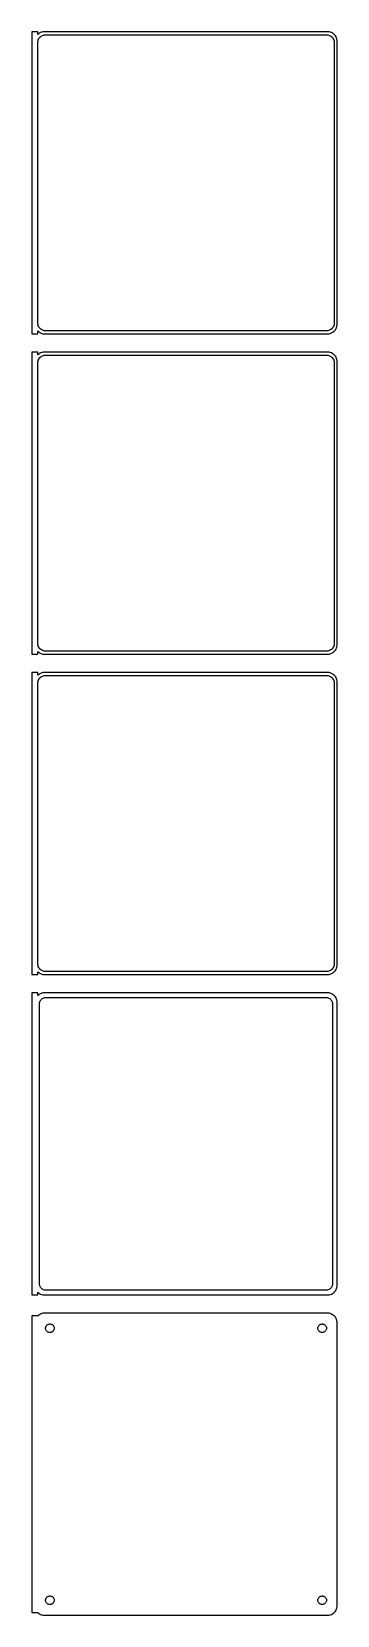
# Model space of a CAD drawing. Header units: metres. Extents: x -76 to 75, y 720 to 1506.
import ezdxf

# ---------------------------------------------------------------- set-up
doc = ezdxf.new("R2010")
doc.units = ezdxf.units.M

msp = doc.modelspace()

# ---------------------------------------------------------------- linework, layer by layer
for p, q in [((-73.5, 1505.99), (-76.5, 1505.99)), ((-76.5, 1505.99), (-76.5, 1356.01)), ((-73.5, 1504.56), (-73.5, 1505.99)), ((-73.1871, 1504.85), (-73.5, 1504.56)), ((-73.4685, 1501), (-73.3743, 1501.49)), ((-73.3743, 1501.49), (-73.2191, 1501.97)), ((-73.2191, 1501.97), (-73.0052, 1502.43)), ((-72.6791, 1505.22), (-73.1871, 1504.85)), ((-73.0052, 1502.43), (-72.7361, 1502.85)), ((-72.7361, 1502.85), (-72.4159, 1503.24)), ((-72.1289, 1505.52), (-72.6791, 1505.22)), ((-72.4159, 1503.24), (-72.0497, 1503.58)), ((-71.5451, 1505.76), (-72.1289, 1505.52)), ((-72.0497, 1503.58), (-71.6433, 1503.88)), ((-71.6433, 1503.88), (-71.2031, 1504.12)), ((-70.9369, 1505.91), (-71.5451, 1505.76)), ((-71.2031, 1504.12), (-70.7361, 1504.3)), ((-70.3139, 1505.99), (-70.9369, 1505.91)), ((-70.7361, 1504.3), (-70.2495, 1504.43)), ((70.3139, 1505.99), (-70.3139, 1505.99)), ((-70.2495, 1504.43), (-69.7512, 1504.49)), ((-69.7512, 1504.49), (69.7512, 1504.49)), ((69.7512, 1504.49), (70.2495, 1504.43)), ((70.2495, 1504.43), (70.7361, 1504.3)), ((70.9369, 1505.91), (70.3139, 1505.99)), ((70.7361, 1504.3), (71.2031, 1504.12)), ((71.5451, 1505.76), (70.9369, 1505.91)), ((71.2031, 1504.12), (71.6433, 1503.88)), ((72.1289, 1505.52), (71.5451, 1505.76)), ((71.6433, 1503.88), (72.0497, 1503.58)), ((72.0497, 1503.58), (72.4159, 1503.24)), ((72.6791, 1505.22), (72.1289, 1505.52)), ((72.4159, 1503.24), (72.7361, 1502.85)), ((73.1871, 1504.85), (72.6791, 1505.22)), ((72.7361, 1502.85), (73.0052, 1502.43)), ((73.0052, 1502.43), (73.2191, 1501.97)), ((73.6448, 1504.42), (73.1871, 1504.85)), ((73.2191, 1501.97), (73.3743, 1501.49)), ((73.3743, 1501.49), (73.4685, 1501)), ((74.0451, 1503.94), (73.6448, 1504.42)), ((74.3815, 1503.41), (74.0451, 1503.94)), ((74.6489, 1502.84), (74.3815, 1503.41)), ((74.8429, 1502.24), (74.6489, 1502.84)), ((74.9606, 1501.63), (74.8429, 1502.24)), ((75, 1501), (74.9606, 1501.63)), ((-73.5, 1500.5), (-73.4685, 1501)), ((-73.5, 1361.5), (-73.5, 1500.5)), ((73.4685, 1501), (73.5, 1500.5)), ((73.5, 1500.5), (73.5, 1361.5)), ((75, 1361), (75, 1501)), ((-73.4685, 1361), (-73.5, 1361.5)), ((-73.3743, 1360.51), (-73.4685, 1361)), ((-73.2191, 1360.03), (-73.3743, 1360.51)), ((-73.0052, 1359.57), (-73.2191, 1360.03)), ((73.2191, 1360.03), (73.0052, 1359.57)), ((73.3743, 1360.51), (73.2191, 1360.03)), ((73.4685, 1361), (73.3743, 1360.51)), ((73.5, 1361.5), (73.4685, 1361)), ((74.6489, 1359.16), (74.8429, 1359.76)), ((74.8429, 1359.76), (74.9606, 1360.37)), ((74.9606, 1360.37), (75, 1361)), ((-76.5, 1356.01), (-73.5, 1356.01)), ((-73.5, 1357.44), (-73.1871, 1357.15)), ((-73.5, 1356.01), (-73.5, 1357.44)), ((-73.1871, 1357.15), (-72.6791, 1356.78)), ((-72.7361, 1359.15), (-73.0052, 1359.57)), ((-72.4159, 1358.76), (-72.7361, 1359.15)), ((-72.6791, 1356.78), (-72.1289, 1356.48)), ((-72.0497, 1358.42), (-72.4159, 1358.76)), ((-72.1289, 1356.48), (-71.5451, 1356.24)), ((-71.6433, 1358.12), (-72.0497, 1358.42)), ((-71.2031, 1357.88), (-71.6433, 1358.12)), ((-71.5451, 1356.24), (-70.9369, 1356.09)), ((-70.7361, 1357.7), (-71.2031, 1357.88)), ((-70.9369, 1356.09), (-70.3139, 1356.01)), ((-70.2495, 1357.57), (-70.7361, 1357.7)), ((-70.3139, 1356.01), (70.3139, 1356.01)), ((-69.7512, 1357.51), (-70.2495, 1357.57)), ((69.7512, 1357.51), (-69.7512, 1357.51)), ((70.2495, 1357.57), (69.7512, 1357.51)), ((70.7361, 1357.7), (70.2495, 1357.57)), ((70.3139, 1356.01), (70.9369, 1356.09)), ((71.2031, 1357.88), (70.7361, 1357.7)), ((70.9369, 1356.09), (71.5451, 1356.24)), ((71.6433, 1358.12), (71.2031, 1357.88)), ((71.5451, 1356.24), (72.1289, 1356.48)), ((72.0497, 1358.42), (71.6433, 1358.12)), ((72.4159, 1358.76), (72.0497, 1358.42)), ((72.1289, 1356.48), (72.6791, 1356.78)), ((72.7361, 1359.15), (72.4159, 1358.76)), ((72.6791, 1356.78), (73.1871, 1357.15)), ((73.0052, 1359.57), (72.7361, 1359.15)), ((73.1871, 1357.15), (73.6448, 1357.58)), ((73.6448, 1357.58), (74.0451, 1358.06)), ((74.0451, 1358.06), (74.3815, 1358.59)), ((74.3815, 1358.59), (74.6489, 1359.16)), ((-73.5, 1346.99), (-76.5, 1346.99)), ((-76.5, 1346.99), (-76.5, 1197.01)), ((-73.5, 1345.56), (-73.5, 1346.99)), ((-73.1871, 1345.85), (-73.5, 1345.56)), ((-72.6791, 1346.22), (-73.1871, 1345.85)), ((-72.7361, 1343.85), (-72.4159, 1344.24)), ((-72.1289, 1346.52), (-72.6791, 1346.22)), ((-72.4159, 1344.24), (-72.0497, 1344.58)), ((-71.5451, 1346.76), (-72.1289, 1346.52)), ((-72.0497, 1344.58), (-71.6433, 1344.88)), ((-71.6433, 1344.88), (-71.2031, 1345.12)), ((-70.9369, 1346.91), (-71.5451, 1346.76)), ((-71.2031, 1345.12), (-70.7361, 1345.3)), ((-70.3139, 1346.99), (-70.9369, 1346.91)), ((-70.7361, 1345.3), (-70.2495, 1345.43)), ((70.3139, 1346.99), (-70.3139, 1346.99)), ((-70.2495, 1345.43), (-69.7512, 1345.49)), ((-69.7512, 1345.49), (69.7512, 1345.49)), ((69.7512, 1345.49), (70.2495, 1345.43)), ((70.2495, 1345.43), (70.7361, 1345.3)), ((70.9369, 1346.91), (70.3139, 1346.99)), ((70.7361, 1345.3), (71.2031, 1345.12)), ((71.5451, 1346.76), (70.9369, 1346.91)), ((71.2031, 1345.12), (71.6433, 1344.88)), ((72.1289, 1346.52), (71.5451, 1346.76)), ((71.6433, 1344.88), (72.0497, 1344.58)), ((72.0497, 1344.58), (72.4159, 1344.24)), ((72.6791, 1346.22), (72.1289, 1346.52)), ((72.4159, 1344.24), (72.7361, 1343.85)), ((73.1871, 1345.85), (72.6791, 1346.22)), ((73.6448, 1345.42), (73.1871, 1345.85)), ((74.0451, 1344.94), (73.6448, 1345.42)), ((74.3815, 1344.41), (74.0451, 1344.94)), ((74.6489, 1343.84), (74.3815, 1344.41)), ((-73.5, 1341.5), (-73.4685, 1342)), ((-73.5, 1202.5), (-73.5, 1341.5)), ((-73.4685, 1342), (-73.3743, 1342.49)), ((-73.3743, 1342.49), (-73.2191, 1342.97)), ((-73.2191, 1342.97), (-73.0052, 1343.43)), ((-73.0052, 1343.43), (-72.7361, 1343.85)), ((72.7361, 1343.85), (73.0052, 1343.43)), ((73.0052, 1343.43), (73.2191, 1342.97)), ((73.2191, 1342.97), (73.3743, 1342.49)), ((73.3743, 1342.49), (73.4685, 1342)), ((73.4685, 1342), (73.5, 1341.5)), ((73.5, 1341.5), (73.5, 1202.5)), ((74.8429, 1343.24), (74.6489, 1343.84)), ((74.9606, 1342.63), (74.8429, 1343.24)), ((75, 1342), (74.9606, 1342.63)), ((75, 1202), (75, 1342)), ((-76.5, 1197.01), (-73.5, 1197.01)), ((-73.4685, 1202), (-73.5, 1202.5)), ((-73.5, 1198.44), (-73.1871, 1198.15)), ((-73.5, 1197.01), (-73.5, 1198.44)), ((-73.3743, 1201.51), (-73.4685, 1202)), ((-73.2191, 1201.03), (-73.3743, 1201.51)), ((-73.0052, 1200.57), (-73.2191, 1201.03)), ((-73.1871, 1198.15), (-72.6791, 1197.78)), ((-72.7361, 1200.15), (-73.0052, 1200.57)), ((-72.4159, 1199.76), (-72.7361, 1200.15)), ((-72.6791, 1197.78), (-72.1289, 1197.48)), ((-72.0497, 1199.42), (-72.4159, 1199.76)), ((-72.1289, 1197.48), (-71.5451, 1197.24)), ((-71.6433, 1199.12), (-72.0497, 1199.42)), ((-71.2031, 1198.88), (-71.6433, 1199.12)), ((-71.5451, 1197.24), (-70.9369, 1197.09)), ((-70.7361, 1198.7), (-71.2031, 1198.88)), ((-70.9369, 1197.09), (-70.3139, 1197.01)), ((-70.2495, 1198.57), (-70.7361, 1198.7)), ((-70.3139, 1197.01), (70.3139, 1197.01)), ((-69.7512, 1198.51), (-70.2495, 1198.57)), ((69.7512, 1198.51), (-69.7512, 1198.51)), ((70.2495, 1198.57), (69.7512, 1198.51)), ((70.7361, 1198.7), (70.2495, 1198.57)), ((70.3139, 1197.01), (70.9369, 1197.09)), ((71.2031, 1198.88), (70.7361, 1198.7)), ((70.9369, 1197.09), (71.5451, 1197.24)), ((71.6433, 1199.12), (71.2031, 1198.88)), ((71.5451, 1197.24), (72.1289, 1197.48)), ((72.0497, 1199.42), (71.6433, 1199.12)), ((72.4159, 1199.76), (72.0497, 1199.42)), ((72.1289, 1197.48), (72.6791, 1197.78)), ((72.7361, 1200.15), (72.4159, 1199.76)), ((72.6791, 1197.78), (73.1871, 1198.15)), ((73.0052, 1200.57), (72.7361, 1200.15)), ((73.2191, 1201.03), (73.0052, 1200.57)), ((73.1871, 1198.15), (73.6448, 1198.58)), ((73.3743, 1201.51), (73.2191, 1201.03)), ((73.4685, 1202), (73.3743, 1201.51)), ((73.5, 1202.5), (73.4685, 1202)), ((73.6448, 1198.58), (74.0451, 1199.06)), ((74.0451, 1199.06), (74.3815, 1199.59)), ((74.3815, 1199.59), (74.6489, 1200.16)), ((74.6489, 1200.16), (74.8429, 1200.76)), ((74.8429, 1200.76), (74.9606, 1201.37)), ((74.9606, 1201.37), (75, 1202)), ((-73.5, 1187.99), (-76.5, 1187.99)), ((-76.5, 1187.99), (-76.5, 1038.01)), ((-73.5, 1186.56), (-73.5, 1187.99)), ((-73.1871, 1186.85), (-73.5, 1186.56)), ((-72.6791, 1187.22), (-73.1871, 1186.85)), ((-72.1289, 1187.52), (-72.6791, 1187.22)), ((-71.5451, 1187.76), (-72.1289, 1187.52)), ((-70.9369, 1187.91), (-71.5451, 1187.76)), ((-70.3139, 1187.99), (-70.9369, 1187.91)), ((70.3139, 1187.99), (-70.3139, 1187.99)), ((70.9369, 1187.91), (70.3139, 1187.99)), ((71.5451, 1187.76), (70.9369, 1187.91)), ((72.1289, 1187.52), (71.5451, 1187.76)), ((72.6791, 1187.22), (72.1289, 1187.52)), ((73.1871, 1186.85), (72.6791, 1187.22)), ((73.6448, 1186.42), (73.1871, 1186.85)), ((-73.5, 1182.5), (-73.4685, 1183)), ((-73.5, 1043.5), (-73.5, 1182.5)), ((-73.4685, 1183), (-73.3743, 1183.49)), ((-73.3743, 1183.49), (-73.2191, 1183.97)), ((-73.2191, 1183.97), (-73.0052, 1184.43)), ((-73.0052, 1184.43), (-72.7361, 1184.85)), ((-72.7361, 1184.85), (-72.4159, 1185.24)), ((-72.4159, 1185.24), (-72.0497, 1185.58)), ((-72.0497, 1185.58), (-71.6433, 1185.88)), ((-71.6433, 1185.88), (-71.2031, 1186.12)), ((-71.2031, 1186.12), (-70.7361, 1186.3)), ((-70.7361, 1186.3), (-70.2495, 1186.43)), ((-70.2495, 1186.43), (-69.7512, 1186.49)), ((-69.7512, 1186.49), (69.7512, 1186.49)), ((69.7512, 1186.49), (70.2495, 1186.43)), ((70.2495, 1186.43), (70.7361, 1186.3)), ((70.7361, 1186.3), (71.2031, 1186.12)), ((71.2031, 1186.12), (71.6433, 1185.88)), ((71.6433, 1185.88), (72.0497, 1185.58)), ((72.0497, 1185.58), (72.4159, 1185.24)), ((72.4159, 1185.24), (72.7361, 1184.85)), ((72.7361, 1184.85), (73.0052, 1184.43)), ((73.0052, 1184.43), (73.2191, 1183.97)), ((73.2191, 1183.97), (73.3743, 1183.49)), ((73.3743, 1183.49), (73.4685, 1183)), ((73.4685, 1183), (73.5, 1182.5)), ((73.5, 1182.5), (73.5, 1043.5)), ((74.0451, 1185.94), (73.6448, 1186.42)), ((74.3815, 1185.41), (74.0451, 1185.94)), ((74.6489, 1184.84), (74.3815, 1185.41)), ((74.8429, 1184.24), (74.6489, 1184.84)), ((74.9606, 1183.63), (74.8429, 1184.24)), ((75, 1183), (74.9606, 1183.63)), ((75, 1043), (75, 1183)), ((-76.5, 1038.01), (-73.5, 1038.01)), ((-73.4685, 1043), (-73.5, 1043.5)), ((-73.5, 1039.44), (-73.1871, 1039.15)), ((-73.5, 1038.01), (-73.5, 1039.44)), ((-73.3743, 1042.51), (-73.4685, 1043)), ((-73.2191, 1042.03), (-73.3743, 1042.51)), ((-73.0052, 1041.57), (-73.2191, 1042.03)), ((-73.1871, 1039.15), (-72.6791, 1038.78)), ((-72.7361, 1041.15), (-73.0052, 1041.57)), ((-72.4159, 1040.76), (-72.7361, 1041.15)), ((-72.6791, 1038.78), (-72.1289, 1038.48)), ((-72.0497, 1040.42), (-72.4159, 1040.76)), ((-72.1289, 1038.48), (-71.5451, 1038.24)), ((-71.6433, 1040.12), (-72.0497, 1040.42)), ((-71.2031, 1039.88), (-71.6433, 1040.12)), ((-71.5451, 1038.24), (-70.9369, 1038.09)), ((-70.7361, 1039.7), (-71.2031, 1039.88)), ((-70.9369, 1038.09), (-70.3139, 1038.01)), ((-70.2495, 1039.57), (-70.7361, 1039.7)), ((-70.3139, 1038.01), (70.3139, 1038.01)), ((-69.7512, 1039.51), (-70.2495, 1039.57)), ((69.7512, 1039.51), (-69.7512, 1039.51)), ((70.2495, 1039.57), (69.7512, 1039.51)), ((70.7361, 1039.7), (70.2495, 1039.57)), ((70.3139, 1038.01), (70.9369, 1038.09)), ((71.2031, 1039.88), (70.7361, 1039.7)), ((70.9369, 1038.09), (71.5451, 1038.24)), ((71.6433, 1040.12), (71.2031, 1039.88)), ((71.5451, 1038.24), (72.1289, 1038.48)), ((72.0497, 1040.42), (71.6433, 1040.12)), ((72.4159, 1040.76), (72.0497, 1040.42)), ((72.1289, 1038.48), (72.6791, 1038.78)), ((72.7361, 1041.15), (72.4159, 1040.76)), ((72.6791, 1038.78), (73.1871, 1039.15)), ((73.0052, 1041.57), (72.7361, 1041.15)), ((73.2191, 1042.03), (73.0052, 1041.57)), ((73.1871, 1039.15), (73.6448, 1039.58)), ((73.3743, 1042.51), (73.2191, 1042.03)), ((73.4685, 1043), (73.3743, 1042.51)), ((73.5, 1043.5), (73.4685, 1043)), ((73.6448, 1039.58), (74.0451, 1040.06)), ((74.0451, 1040.06), (74.3815, 1040.59)), ((74.3815, 1040.59), (74.6489, 1041.16)), ((74.6489, 1041.16), (74.8429, 1041.76)), ((74.8429, 1041.76), (74.9606, 1042.37)), ((74.9606, 1042.37), (75, 1043)), ((-73.5, 1028.98), (-76.5, 1028.98)), ((-76.5, 1028.98), (-76.5, 879.021)), ((-73.5, 1027.56), (-73.5, 1028.98)), ((-73.1871, 1027.85), (-73.5, 1027.56)), ((-72.6791, 1028.22), (-73.1871, 1027.85)), ((-72.1289, 1028.52), (-72.6791, 1028.22)), ((-72.6129, 1023.5), (-72.5884, 1023.89)), ((-72.6129, 884.5), (-72.6129, 1023.5)), ((-72.5884, 1023.89), (-72.5151, 1024.27)), ((-72.5151, 1024.27), (-72.3943, 1024.65)), ((-72.3943, 1024.65), (-72.2279, 1025)), ((-72.2279, 1025), (-72.0184, 1025.33)), ((-71.5451, 1028.76), (-72.1289, 1028.52)), ((-72.0184, 1025.33), (-71.7692, 1025.63)), ((-71.7692, 1025.63), (-71.4843, 1025.9)), ((-70.9369, 1028.91), (-71.5451, 1028.76)), ((-71.4843, 1025.9), (-71.168, 1026.13)), ((-71.168, 1026.13), (-70.8254, 1026.32)), ((-70.3139, 1028.99), (-70.9369, 1028.91)), ((-70.8254, 1026.32), (-70.4619, 1026.46)), ((-70.4619, 1026.46), (-70.0833, 1026.56)), ((70.3139, 1028.99), (-70.3139, 1028.99)), ((-70.0833, 1026.56), (-69.6955, 1026.61)), ((-69.6955, 1026.61), (69.6955, 1026.61)), ((69.6955, 1026.61), (70.0833, 1026.56)), ((70.0833, 1026.56), (70.4619, 1026.46)), ((70.9369, 1028.91), (70.3139, 1028.99)), ((70.4619, 1026.46), (70.8254, 1026.32)), ((70.8254, 1026.32), (71.168, 1026.13)), ((71.5451, 1028.76), (70.9369, 1028.91)), ((71.168, 1026.13), (71.4843, 1025.9)), ((71.4843, 1025.9), (71.7692, 1025.63)), ((72.1289, 1028.52), (71.5451, 1028.76)), ((71.7692, 1025.63), (72.0184, 1025.33)), ((72.0184, 1025.33), (72.2279, 1025)), ((72.6791, 1028.22), (72.1289, 1028.52)), ((72.2279, 1025), (72.3943, 1024.65)), ((72.3943, 1024.65), (72.5151, 1024.27)), ((72.5151, 1024.27), (72.5884, 1023.89)), ((72.5884, 1023.89), (72.6129, 1023.5)), ((72.6129, 1023.5), (72.6129, 884.5)), ((73.1871, 1027.85), (72.6791, 1028.22)), ((73.6448, 1027.42), (73.1871, 1027.85)), ((74.0451, 1026.94), (73.6448, 1027.42)), ((74.3815, 1026.41), (74.0451, 1026.94)), ((74.6489, 1025.84), (74.3815, 1026.41)), ((74.8429, 1025.24), (74.6489, 1025.84)), ((74.9606, 1024.63), (74.8429, 1025.24)), ((75, 1024), (74.9606, 1024.63)), ((75, 884), (75, 1024)), ((-73.5, 879.021), (-73.5, 880.441)), ((-73.5, 880.441), (-73.1871, 880.147)), ((-72.5884, 884.11), (-72.6129, 884.5)), ((-72.5151, 883.726), (-72.5884, 884.11)), ((-72.3943, 883.354), (-72.5151, 883.726)), ((-72.2279, 883), (-72.3943, 883.354)), ((-72.0184, 882.67), (-72.2279, 883)), ((-71.7692, 882.369), (-72.0184, 882.67)), ((-71.4843, 882.101), (-71.7692, 882.369)), ((-71.168, 881.872), (-71.4843, 882.101)), ((-70.8254, 881.683), (-71.168, 881.872)), ((-70.4619, 881.539), (-70.8254, 881.683)), ((-70.0833, 881.442), (-70.4619, 881.539)), ((-69.6955, 881.393), (-70.0833, 881.442)), ((69.6955, 881.393), (-69.6955, 881.393)), ((70.0833, 881.442), (69.6955, 881.393)), ((70.4619, 881.539), (70.0833, 881.442)), ((70.8254, 881.683), (70.4619, 881.539)), ((71.168, 881.872), (70.8254, 881.683)), ((71.4843, 882.101), (71.168, 881.872)), ((71.7692, 882.369), (71.4843, 882.101)), ((72.0184, 882.67), (71.7692, 882.369)), ((72.2279, 883), (72.0184, 882.67)), ((72.3943, 883.354), (72.2279, 883)), ((72.5151, 883.726), (72.3943, 883.354)), ((72.5884, 884.11), (72.5151, 883.726)), ((72.6129, 884.5), (72.5884, 884.11)), ((73.1871, 880.147), (73.6448, 880.577)), ((73.6448, 880.577), (74.0451, 881.061)), ((74.0451, 881.061), (74.3815, 881.591)), ((74.3815, 881.591), (74.6489, 882.159)), ((74.6489, 882.159), (74.8429, 882.757)), ((74.8429, 882.757), (74.9606, 883.373)), ((74.9606, 883.373), (75, 884)), ((-76.5, 879.021), (-73.5, 879.021)), ((-73.1871, 880.147), (-72.6791, 879.778)), ((-72.6791, 879.778), (-72.1289, 879.476)), ((-72.1289, 879.476), (-71.5451, 879.245)), ((-71.5451, 879.245), (-70.9369, 879.089)), ((-70.9369, 879.089), (-70.3139, 879.01)), ((-70.3139, 879.01), (70.3139, 879.01)), ((70.3139, 879.01), (70.9369, 879.089)), ((70.9369, 879.089), (71.5451, 879.245)), ((71.5451, 879.245), (72.1289, 879.476)), ((72.1289, 879.476), (72.6791, 879.778)), ((72.6791, 879.778), (73.1871, 880.147)), ((-73.5, 868.653), (-76.5, 868.653)), ((-76.5, 868.653), (-76.5, 721.347)), ((-73.1871, 868.853), (-73.5, 868.559)), ((-73.5, 868.559), (-73.5, 868.653)), ((-72.6791, 869.222), (-73.1871, 868.853)), ((-72.1289, 869.524), (-72.6791, 869.222)), ((-71.5451, 869.755), (-72.1289, 869.524)), ((-70.9369, 869.911), (-71.5451, 869.755)), ((-70.3139, 869.99), (-70.9369, 869.911)), ((70.3139, 869.99), (-70.3139, 869.99)), ((-68.1598, 864.531), (-67.9001, 864.597)), ((-67.9001, 864.597), (-67.6341, 864.631)), ((-67.6341, 864.631), (-67.3659, 864.631)), ((-67.3659, 864.631), (-67.0999, 864.597)), ((-67.0999, 864.597), (-66.8401, 864.531)), ((66.8401, 864.531), (67.0999, 864.597)), ((67.0999, 864.597), (67.3659, 864.631)), ((67.3659, 864.631), (67.6341, 864.631)), ((67.6341, 864.631), (67.9001, 864.597)), ((67.9001, 864.597), (68.1598, 864.531)), ((70.9369, 869.911), (70.3139, 869.99)), ((71.5451, 869.755), (70.9369, 869.911)), ((72.1289, 869.524), (71.5451, 869.755)), ((72.6791, 869.222), (72.1289, 869.524)), ((73.1871, 868.853), (72.6791, 869.222)), ((73.6448, 868.423), (73.1871, 868.853)), ((74.0451, 867.939), (73.6448, 868.423)), ((74.3815, 867.409), (74.0451, 867.939)), ((74.6489, 866.841), (74.3815, 867.409)), ((74.8429, 866.243), (74.6489, 866.841)), ((74.9606, 865.627), (74.8429, 866.243)), ((75, 865), (74.9606, 865.627)), ((75, 725), (75, 865)), ((-69.6353, 862.5), (-69.6185, 862.768)), ((-69.6185, 862.232), (-69.6353, 862.5)), ((-69.6185, 862.768), (-69.5682, 863.031)), ((-69.5682, 861.969), (-69.6185, 862.232)), ((-69.5682, 863.031), (-69.4853, 863.286)), ((-69.4853, 861.714), (-69.5682, 861.969)), ((-69.4853, 863.286), (-69.3712, 863.529)), ((-69.3712, 861.471), (-69.4853, 861.714)), ((-69.3712, 863.529), (-69.2275, 863.755)), ((-69.2275, 861.245), (-69.3712, 861.471)), ((-69.2275, 863.755), (-69.0566, 863.962)), ((-69.0566, 861.038), (-69.2275, 861.245)), ((-69.0566, 863.962), (-68.8611, 864.145)), ((-68.8611, 860.855), (-69.0566, 861.038)), ((-68.8611, 864.145), (-68.6441, 864.303)), ((-68.6441, 860.697), (-68.8611, 860.855)), ((-68.6441, 864.303), (-68.4092, 864.432)), ((-68.4092, 860.568), (-68.6441, 860.697)), ((-68.4092, 864.432), (-68.1598, 864.531)), ((-68.1598, 860.469), (-68.4092, 860.568)), ((-67.9001, 860.403), (-68.1598, 860.469)), ((-67.6341, 860.369), (-67.9001, 860.403)), ((-67.3659, 860.369), (-67.6341, 860.369)), ((-67.0999, 860.403), (-67.3659, 860.369)), ((-66.8401, 860.469), (-67.0999, 860.403)), ((-66.8401, 864.531), (-66.5908, 864.432)), ((-66.5908, 860.568), (-66.8401, 860.469)), ((-66.5908, 864.432), (-66.3559, 864.303)), ((-66.3559, 860.697), (-66.5908, 860.568)), ((-66.3559, 864.303), (-66.1389, 864.145)), ((-66.1389, 860.855), (-66.3559, 860.697)), ((-66.1389, 864.145), (-65.9434, 863.962)), ((-65.9434, 861.038), (-66.1389, 860.855)), ((-65.9434, 863.962), (-65.7725, 863.755)), ((-65.7725, 861.245), (-65.9434, 861.038)), ((-65.7725, 863.755), (-65.6288, 863.529)), ((-65.6288, 861.471), (-65.7725, 861.245)), ((-65.6288, 863.529), (-65.5146, 863.286)), ((-65.5146, 861.714), (-65.6288, 861.471)), ((-65.5146, 863.286), (-65.4318, 863.031)), ((-65.4318, 861.969), (-65.5146, 861.714)), ((-65.4318, 863.031), (-65.3815, 862.768)), ((-65.3815, 862.232), (-65.4318, 861.969)), ((-65.3815, 862.768), (-65.3647, 862.5)), ((-65.3647, 862.5), (-65.3815, 862.232)), ((65.3647, 862.5), (65.3815, 862.768)), ((65.3815, 862.232), (65.3647, 862.5)), ((65.3815, 862.768), (65.4318, 863.031)), ((65.4318, 861.969), (65.3815, 862.232)), ((65.4318, 863.031), (65.5146, 863.286)), ((65.5146, 861.714), (65.4318, 861.969)), ((65.5146, 863.286), (65.6288, 863.529)), ((65.6288, 861.471), (65.5146, 861.714)), ((65.6288, 863.529), (65.7725, 863.755)), ((65.7725, 861.245), (65.6288, 861.471)), ((65.7725, 863.755), (65.9434, 863.962)), ((65.9434, 861.038), (65.7725, 861.245)), ((65.9434, 863.962), (66.1389, 864.145)), ((66.1389, 860.855), (65.9434, 861.038)), ((66.1389, 864.145), (66.3559, 864.303)), ((66.3559, 860.697), (66.1389, 860.855)), ((66.3559, 864.303), (66.5908, 864.432)), ((66.5908, 860.568), (66.3559, 860.697)), ((66.5908, 864.432), (66.8401, 864.531)), ((66.8401, 860.469), (66.5908, 860.568)), ((67.0999, 860.403), (66.8401, 860.469)), ((67.3659, 860.369), (67.0999, 860.403)), ((67.6341, 860.369), (67.3659, 860.369)), ((67.9001, 860.403), (67.6341, 860.369)), ((68.1598, 860.469), (67.9001, 860.403)), ((68.1598, 864.531), (68.4092, 864.432)), ((68.4092, 860.568), (68.1598, 860.469)), ((68.4092, 864.432), (68.6441, 864.303)), ((68.6441, 860.697), (68.4092, 860.568)), ((68.6441, 864.303), (68.8611, 864.145)), ((68.8611, 860.855), (68.6441, 860.697)), ((68.8611, 864.145), (69.0566, 863.962)), ((69.0566, 861.038), (68.8611, 860.855)), ((69.0566, 863.962), (69.2275, 863.755)), ((69.2275, 861.245), (69.0566, 861.038)), ((69.2275, 863.755), (69.3712, 863.529)), ((69.3712, 861.471), (69.2275, 861.245)), ((69.3712, 863.529), (69.4853, 863.286)), ((69.4853, 861.714), (69.3712, 861.471)), ((69.4853, 863.286), (69.5682, 863.031)), ((69.5682, 861.969), (69.4853, 861.714)), ((69.5682, 863.031), (69.6185, 862.768)), ((69.6185, 862.232), (69.5682, 861.969)), ((69.6185, 862.768), (69.6353, 862.5)), ((69.6353, 862.5), (69.6185, 862.232)), ((-69.6353, 727.5), (-69.6185, 727.768)), ((-69.6185, 727.232), (-69.6353, 727.5)), ((-69.6185, 727.768), (-69.5682, 728.031)), ((-69.5682, 726.969), (-69.6185, 727.232)), ((-69.5682, 728.031), (-69.4853, 728.286)), ((-69.4853, 726.714), (-69.5682, 726.969)), ((-69.4853, 728.286), (-69.3712, 728.529)), ((-69.3712, 726.471), (-69.4853, 726.714)), ((-69.3712, 728.529), (-69.2275, 728.755)), ((-69.2275, 726.245), (-69.3712, 726.471)), ((-69.2275, 728.755), (-69.0566, 728.962)), ((-69.0566, 726.038), (-69.2275, 726.245)), ((-69.0566, 728.962), (-68.8611, 729.145)), ((-68.8611, 725.855), (-69.0566, 726.038)), ((-68.8611, 729.145), (-68.6441, 729.303)), ((-68.6441, 725.697), (-68.8611, 725.855)), ((-68.6441, 729.303), (-68.4092, 729.432)), ((-68.4092, 725.568), (-68.6441, 725.697)), ((-68.4092, 729.432), (-68.1598, 729.531)), ((-68.1598, 725.469), (-68.4092, 725.568)), ((-68.1598, 729.531), (-67.9001, 729.597)), ((-67.9001, 725.403), (-68.1598, 725.469)), ((-67.9001, 729.597), (-67.6341, 729.631)), ((-67.6341, 725.369), (-67.9001, 725.403)), ((-67.6341, 729.631), (-67.3659, 729.631)), ((-67.3659, 725.369), (-67.6341, 725.369)), ((-67.3659, 729.631), (-67.0999, 729.597)), ((-67.0999, 725.403), (-67.3659, 725.369)), ((-67.0999, 729.597), (-66.8401, 729.531)), ((-66.8401, 725.469), (-67.0999, 725.403)), ((-66.8401, 729.531), (-66.5908, 729.432)), ((-66.5908, 725.568), (-66.8401, 725.469)), ((-66.5908, 729.432), (-66.3559, 729.303)), ((-66.3559, 725.697), (-66.5908, 725.568)), ((-66.3559, 729.303), (-66.1389, 729.145)), ((-66.1389, 725.855), (-66.3559, 725.697)), ((-66.1389, 729.145), (-65.9434, 728.962)), ((-65.9434, 726.038), (-66.1389, 725.855)), ((-65.9434, 728.962), (-65.7725, 728.755)), ((-65.7725, 726.245), (-65.9434, 726.038)), ((-65.7725, 728.755), (-65.6288, 728.529)), ((-65.6288, 726.471), (-65.7725, 726.245)), ((-65.6288, 728.529), (-65.5146, 728.286)), ((-65.5146, 726.714), (-65.6288, 726.471)), ((-65.5146, 728.286), (-65.4318, 728.031)), ((-65.4318, 726.969), (-65.5146, 726.714)), ((-65.4318, 728.031), (-65.3815, 727.768)), ((-65.3815, 727.232), (-65.4318, 726.969)), ((-65.3815, 727.768), (-65.3647, 727.5)), ((-65.3647, 727.5), (-65.3815, 727.232)), ((65.3647, 727.5), (65.3815, 727.768)), ((65.3815, 727.232), (65.3647, 727.5)), ((65.3815, 727.768), (65.4318, 728.031)), ((65.4318, 726.969), (65.3815, 727.232)), ((65.4318, 728.031), (65.5146, 728.286)), ((65.5146, 726.714), (65.4318, 726.969)), ((65.5146, 728.286), (65.6288, 728.529)), ((65.6288, 726.471), (65.5146, 726.714)), ((65.6288, 728.529), (65.7725, 728.755)), ((65.7725, 726.245), (65.6288, 726.471)), ((65.7725, 728.755), (65.9434, 728.962)), ((65.9434, 726.038), (65.7725, 726.245)), ((65.9434, 728.962), (66.1389, 729.145)), ((66.1389, 725.855), (65.9434, 726.038)), ((66.1389, 729.145), (66.3559, 729.303)), ((66.3559, 725.697), (66.1389, 725.855)), ((66.3559, 729.303), (66.5908, 729.432)), ((66.5908, 725.568), (66.3559, 725.697)), ((66.5908, 729.432), (66.8401, 729.531)), ((66.8401, 725.469), (66.5908, 725.568)), ((66.8401, 729.531), (67.0999, 729.597)), ((67.0999, 725.403), (66.8401, 725.469)), ((67.0999, 729.597), (67.3659, 729.631)), ((67.3659, 725.369), (67.0999, 725.403)), ((67.3659, 729.631), (67.6341, 729.631)), ((67.6341, 725.369), (67.3659, 725.369)), ((67.6341, 729.631), (67.9001, 729.597)), ((67.9001, 725.403), (67.6341, 725.369)), ((67.9001, 729.597), (68.1598, 729.531)), ((68.1598, 725.469), (67.9001, 725.403)), ((68.1598, 729.531), (68.4092, 729.432)), ((68.4092, 725.568), (68.1598, 725.469)), ((68.4092, 729.432), (68.6441, 729.303)), ((68.6441, 725.697), (68.4092, 725.568)), ((68.6441, 729.303), (68.8611, 729.145)), ((68.8611, 725.855), (68.6441, 725.697)), ((68.8611, 729.145), (69.0566, 728.962)), ((69.0566, 726.038), (68.8611, 725.855)), ((69.0566, 728.962), (69.2275, 728.755)), ((69.2275, 726.245), (69.0566, 726.038)), ((69.2275, 728.755), (69.3712, 728.529)), ((69.3712, 726.471), (69.2275, 726.245)), ((69.3712, 728.529), (69.4853, 728.286)), ((69.4853, 726.714), (69.3712, 726.471)), ((69.4853, 728.286), (69.5682, 728.031)), ((69.5682, 726.969), (69.4853, 726.714)), ((69.5682, 728.031), (69.6185, 727.768)), ((69.6185, 727.232), (69.5682, 726.969)), ((69.6185, 727.768), (69.6353, 727.5)), ((69.6353, 727.5), (69.6185, 727.232)), ((74.3815, 722.591), (74.6489, 723.159)), ((74.6489, 723.159), (74.8429, 723.757)), ((74.8429, 723.757), (74.9606, 724.373)), ((74.9606, 724.373), (75, 725)), ((-76.5, 721.347), (-73.5, 721.347)), ((-73.5, 721.347), (-73.5, 721.441)), ((-73.5, 721.441), (-73.1871, 721.147)), ((-73.1871, 721.147), (-72.6791, 720.778)), ((-72.6791, 720.778), (-72.1289, 720.476)), ((-72.1289, 720.476), (-71.5451, 720.245)), ((-71.5451, 720.245), (-70.9369, 720.089)), ((-70.9369, 720.089), (-70.3139, 720.01)), ((-70.3139, 720.01), (70.3139, 720.01)), ((70.3139, 720.01), (70.9369, 720.089)), ((70.9369, 720.089), (71.5451, 720.245)), ((71.5451, 720.245), (72.1289, 720.476)), ((72.1289, 720.476), (72.6791, 720.778)), ((72.6791, 720.778), (73.1871, 721.147)), ((73.1871, 721.147), (73.6448, 721.577)), ((73.6448, 721.577), (74.0451, 722.061)), ((74.0451, 722.061), (74.3815, 722.591))]:
    msp.add_line(p, q)

doc.saveas('drawing.dxf')
